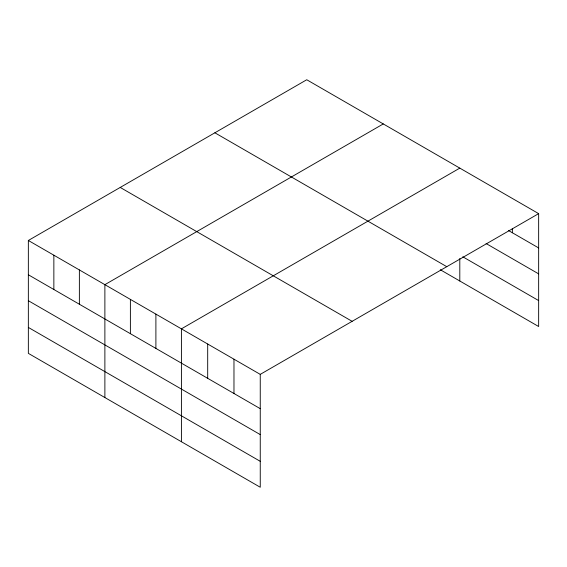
<?xml version="1.0" encoding="UTF-8"?>
<svg xmlns="http://www.w3.org/2000/svg" width="567" height="567" viewBox="0 0 567 567"><rect width="100%" height="100%" fill="white"/><g stroke="black" fill="none" stroke-linecap="round" stroke-linejoin="round"><path stroke-width="0.85" d="M538.65 213.639L306.747 79.749L28.35 240.479L28.35 353.361L260.253 487.251L260.253 374.369L538.65 213.639L538.65 326.521L440.297 269.736M383.271 123.932L104.881 284.662L104.881 397.545M459.802 168.115L181.412 328.846L181.412 441.728M508.613 230.592L538.65 247.935M486.082 243.519L538.65 273.868M462.807 256.801L538.65 300.588M214.872 132.791L446.782 266.681M120.218 187.436L352.128 321.326M28.35 240.479L260.253 374.369M28.35 274.775L260.253 408.665M28.35 300.708L260.253 434.598M28.35 327.428L260.253 461.318M512.37 228.366L512.37 232.761M459.802 258.524L459.802 280.998M233.973 359.195L233.973 393.491M207.692 344.02L207.692 378.317M155.897 314.118L155.897 348.414M130.389 299.39L130.389 333.687M79.373 269.935L79.373 304.231M53.858 255.207L53.858 289.503"/></g></svg>
